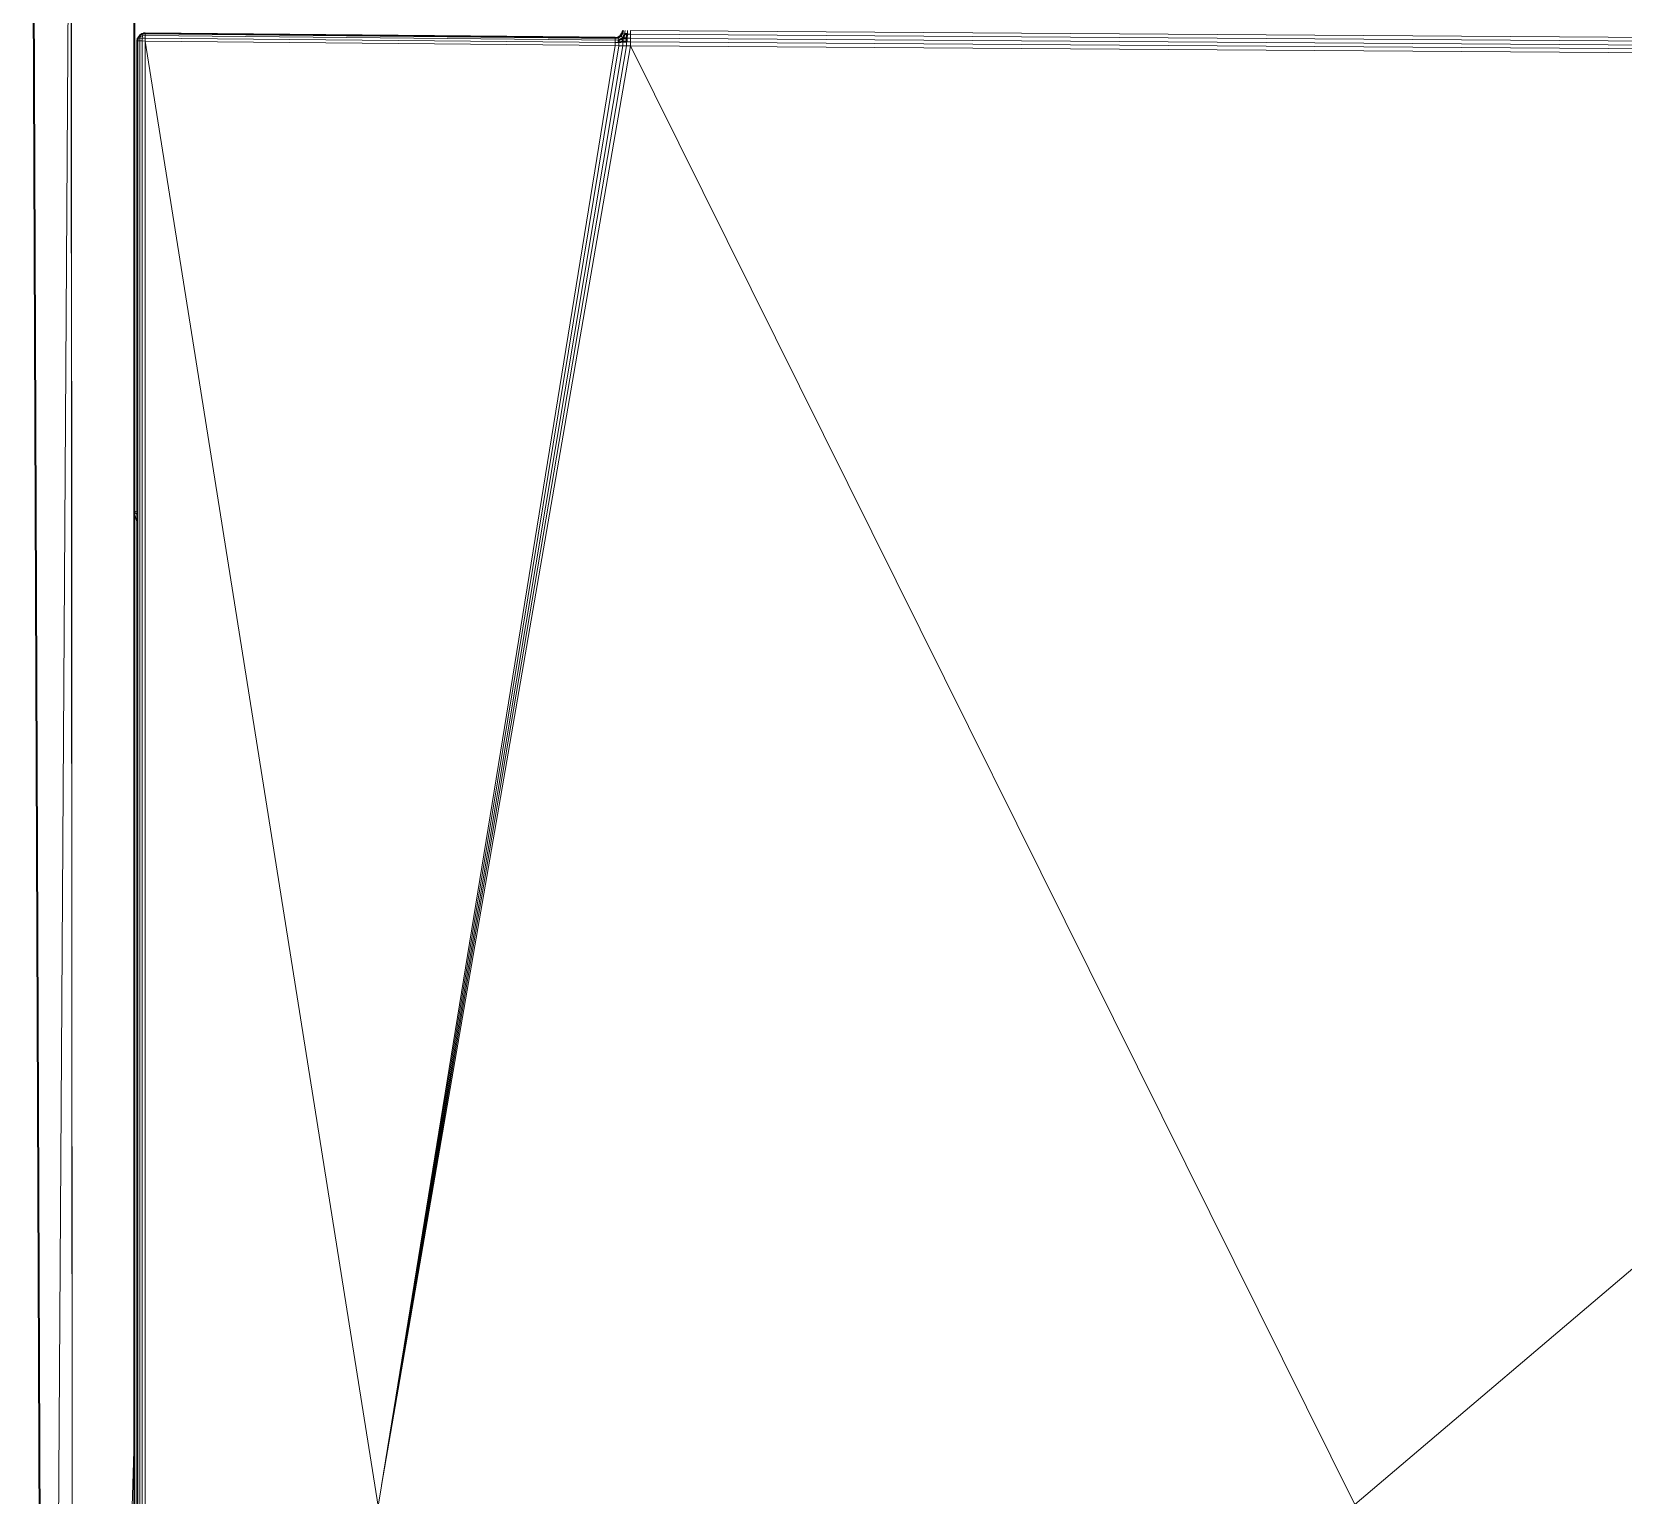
# Model space of a CAD drawing. Header units: inches. Extents: x 1 to 101, y 1 to 36.
# Drawn here: x 52.1 to 62.47, y 20.72 to 30.25 of the extents above; entities that cross this region are included whole.
import ezdxf

# ---------------------------------------------------------------- set-up
doc = ezdxf.new("R2010")
doc.units = ezdxf.units.IN
doc.header["$MEASUREMENT"] = 0
doc.layers.add('Default', color=7, linetype='Continuous')

msp = doc.modelspace()

# ---------------------------------------------------------------- linework, layer by layer
at = {"layer": 'Default', "color": 254, "lineweight": 0, "true_color": 0xcccccc, "transparency": 33554687}
for p, q in [((52.364, 8.413), (52.353, 34.335)), ((52.763, 27.122), (52.763, 32.359)), ((52.763, 32.359), (52.763, 27.122)), ((52.787, 30.209), (52.783, 30.19)), ((52.783, 30.19), (52.783, 27.129)), ((52.783, 27.129), (52.783, 30.19)), ((52.783, 30.19), (52.787, 30.19)), ((52.798, 30.225), (52.787, 30.209)), ((52.787, 30.19), (52.787, 14.177)), ((52.787, 14.177), (52.787, 30.19)), ((52.787, 30.19), (52.798, 30.19)), ((52.814, 30.236), (52.798, 30.225)), ((52.798, 30.19), (52.798, 14.177)), ((52.798, 30.19), (52.814, 30.19)), ((52.798, 14.177), (52.798, 30.19)), ((52.823, 30.238), (52.814, 30.236)), ((52.814, 30.19), (52.814, 14.177)), ((52.833, 30.239), (52.823, 30.238)), ((55.897, 30.21), (52.833, 30.239)), ((52.833, 30.239), (55.897, 30.21)), ((52.833, 30.236), (52.833, 30.239)), ((55.897, 30.206), (52.833, 30.236)), ((52.833, 30.225), (52.833, 30.236)), ((52.833, 30.236), (55.897, 30.206)), ((52.833, 30.209), (52.833, 30.225)), ((52.833, 30.225), (55.897, 30.195)), ((55.897, 30.195), (52.833, 30.225)), ((55.897, 30.179), (52.833, 30.209)), ((52.833, 14.177), (52.833, 30.189)), ((52.833, 30.189), (54.352, 20.646)), ((55.916, 30.213), (55.897, 30.21)), ((55.897, 30.21), (55.897, 30.206)), ((55.897, 30.206), (55.897, 30.195)), ((55.897, 30.195), (55.897, 30.179)), ((55.932, 30.224), (55.916, 30.213)), ((55.943, 30.24), (55.932, 30.224)), ((55.946, 30.259), (55.943, 30.24)), ((60.716, 20.658), (71.786, 30.051)), ((52.783, 27.129), (52.763, 27.122)), ((52.763, 27.122), (52.783, 27.042)), ((52.763, 21.082), (52.763, 27.122)), ((52.763, 27.122), (52.763, 21.082)), ((52.783, 27.105), (52.783, 27.129)), ((52.783, 27.042), (52.783, 27.105)), ((52.783, 27.042), (52.783, 14.177)), ((52.783, 14.177), (52.783, 27.042)), ((52.763, 21.082), (52.364, 8.413)), ((52.364, 8.413), (52.763, 21.082)), ((52.762, 8.292), (52.763, 21.082)), ((52.763, 21.082), (52.762, 8.292))]:
    msp.add_line(p, q, dxfattribs=at).dxf.unprotected_set("ltscale", 0)
at = {"layer": 'Default', "color": 7, "lineweight": 15, "ltscale": 5.401311, "transparency": 33554687}
for p, q in [((52.364, 8.413), (52.353, 34.335)), ((52.364, 8.413), (52.351, 33.42)), ((52.783, 30.19), (52.787, 30.19)), ((52.79, 30.208), (52.787, 30.209)), ((52.787, 30.19), (52.79, 30.208)), ((52.787, 30.19), (52.787, 14.177)), ((52.798, 30.19), (52.787, 30.19)), ((52.79, 30.208), (52.799, 30.224)), ((52.799, 30.207), (52.79, 30.208)), ((52.798, 30.225), (52.799, 30.224)), ((52.798, 30.19), (52.799, 30.207)), ((52.814, 30.19), (52.798, 30.19)), ((52.798, 14.177), (52.798, 30.19)), ((52.799, 30.224), (52.814, 30.232)), ((52.799, 30.224), (52.803, 30.22)), ((52.799, 30.207), (52.803, 30.22)), ((52.814, 30.208), (52.799, 30.207)), ((52.803, 30.22), (52.816, 30.223)), ((52.814, 30.236), (52.814, 30.232)), ((52.814, 30.232), (52.833, 30.236)), ((52.814, 30.232), (52.816, 30.223)), ((52.816, 30.223), (52.814, 30.208)), ((52.833, 30.209), (52.814, 30.208)), ((52.814, 30.208), (52.814, 30.19)), ((52.833, 30.189), (52.814, 30.19)), ((52.814, 14.177), (52.814, 30.19)), ((52.816, 30.223), (52.833, 30.225)), ((52.833, 30.239), (52.833, 30.236)), ((52.833, 30.236), (52.833, 30.225)), ((52.833, 30.236), (55.897, 30.206)), ((52.833, 30.225), (52.833, 30.209)), ((52.833, 30.225), (55.897, 30.195)), ((52.833, 30.189), (52.833, 30.209)), ((52.833, 30.209), (55.897, 30.179)), ((55.896, 30.16), (52.833, 30.189)), ((52.833, 30.189), (52.833, 14.177)), ((55.897, 30.179), (55.896, 30.16)), ((55.897, 30.206), (55.897, 30.21)), ((55.897, 30.206), (55.917, 30.209)), ((55.897, 30.195), (55.897, 30.206)), ((55.897, 30.195), (55.921, 30.198)), ((55.897, 30.179), (55.897, 30.195)), ((55.921, 30.18), (55.897, 30.179)), ((55.917, 30.209), (55.916, 30.213)), ((55.917, 30.209), (55.936, 30.22)), ((55.921, 30.198), (55.917, 30.209)), ((55.921, 30.159), (55.921, 30.18)), ((55.932, 30.224), (55.936, 30.22)), ((55.936, 30.22), (55.947, 30.239)), ((55.942, 30.214), (55.936, 30.22)), ((55.947, 30.209), (55.942, 30.214)), ((55.943, 30.24), (55.947, 30.239)), ((55.946, 30.159), (55.946, 30.185)), ((55.947, 30.239), (55.95, 30.259)), ((55.947, 30.239), (55.957, 30.235)), ((55.961, 30.259), (55.957, 30.235)), ((55.97, 30.209), (55.996, 30.209)), ((55.996, 30.184), (55.971, 30.185)), ((55.971, 30.185), (55.971, 30.159)), ((55.977, 30.259), (55.976, 30.234)), ((55.976, 30.234), (55.996, 30.234)), ((71.786, 30.151), (55.996, 30.259)), ((55.996, 30.234), (55.996, 30.259)), ((71.786, 30.126), (55.996, 30.234)), ((55.996, 30.234), (55.996, 30.209)), ((55.996, 30.209), (55.996, 30.184)), ((71.786, 30.101), (55.996, 30.209)), ((55.996, 30.184), (55.996, 30.159)), ((71.786, 30.076), (55.996, 30.184)), ((55.896, 30.16), (54.374, 20.782)), ((54.374, 20.782), (55.996, 30.159)), ((55.921, 30.159), (54.374, 20.782)), ((54.374, 20.782), (55.946, 30.159)), ((55.971, 30.159), (54.374, 20.782)), ((55.921, 30.159), (55.896, 30.16)), ((55.946, 30.159), (55.921, 30.159)), ((55.971, 30.159), (55.946, 30.159)), ((55.996, 30.159), (55.971, 30.159)), ((71.786, 30.051), (55.996, 30.159)), ((60.716, 20.658), (71.786, 30.051)), ((52.763, 27.122), (52.783, 27.129)), ((52.783, 27.105), (52.763, 27.122)), ((52.783, 27.042), (52.763, 27.122)), ((52.763, 21.082), (52.364, 8.413)), ((54.352, 20.646), (54.374, 20.779)), ((54.374, 20.779), (54.374, 20.782))]:
    msp.add_line(p, q, dxfattribs=at)
at = {"layer": 'Default', "color": 9, "lineweight": 0, "true_color": 0xcbcbcb, "transparency": 33554687}
for p, q in [((52.193, 8.413), (52.095, 33.426)), ((52.351, 33.42), (52.193, 8.413)), ((52.193, 8.413), (52.351, 33.42)), ((52.351, 33.42), (52.364, 8.413)), ((52.833, 30.189), (55.896, 30.16)), ((54.352, 20.646), (52.833, 30.189)), ((55.996, 30.234), (55.996, 30.259)), ((55.996, 30.259), (71.786, 30.151)), ((71.786, 30.151), (55.996, 30.259)), ((55.996, 30.209), (55.996, 30.234)), ((55.996, 30.234), (71.786, 30.126)), ((71.786, 30.126), (55.996, 30.234)), ((55.996, 30.184), (55.996, 30.209)), ((55.996, 30.209), (71.786, 30.101)), ((71.786, 30.101), (55.996, 30.209)), ((71.786, 30.076), (55.996, 30.184)), ((55.996, 30.159), (55.996, 30.184)), ((55.996, 30.184), (71.786, 30.076)), ((55.896, 30.16), (54.374, 20.782)), ((54.374, 20.782), (55.896, 30.16)), ((54.374, 20.782), (55.996, 30.159)), ((55.971, 30.159), (54.374, 20.782)), ((54.374, 20.782), (55.946, 30.159)), ((55.996, 30.159), (54.374, 20.782)), ((54.374, 20.782), (55.971, 30.159)), ((55.946, 30.159), (54.374, 20.782)), ((54.374, 20.782), (55.921, 30.159)), ((55.921, 30.159), (54.374, 20.782)), ((55.896, 30.16), (55.921, 30.159)), ((55.921, 30.159), (55.946, 30.159)), ((55.946, 30.159), (55.971, 30.159)), ((55.971, 30.159), (55.996, 30.159)), ((60.716, 20.658), (55.996, 30.159)), ((55.996, 30.159), (71.786, 30.051)), ((55.996, 30.159), (60.716, 20.658)), ((71.786, 30.051), (55.996, 30.159)), ((71.786, 30.051), (60.716, 20.658)), ((54.374, 20.779), (54.352, 20.646)), ((54.352, 20.646), (54.374, 20.779)), ((54.374, 20.782), (54.374, 20.779)), ((54.374, 20.779), (54.374, 20.782))]:
    msp.add_line(p, q, dxfattribs=at).dxf.unprotected_set("ltscale", 0)
at = {"layer": 'Default', "color": 7, "lineweight": 35, "ltscale": 5.401311, "transparency": 33554687}
for p, q in [((52.095, 33.426), (52.193, 8.413)), ((52.763, 32.359), (52.763, 27.122)), ((52.783, 30.19), (52.787, 30.209)), ((52.783, 27.129), (52.783, 30.19)), ((52.787, 30.209), (52.798, 30.225)), ((52.798, 30.225), (52.814, 30.236)), ((52.814, 30.236), (52.823, 30.238)), ((52.833, 30.239), (52.823, 30.238)), ((55.897, 30.21), (52.833, 30.239)), ((55.897, 30.21), (55.916, 30.213)), ((55.916, 30.213), (55.932, 30.224)), ((55.921, 30.198), (55.947, 30.209)), ((55.921, 30.18), (55.921, 30.198)), ((55.946, 30.185), (55.921, 30.18)), ((55.932, 30.224), (55.943, 30.24)), ((55.946, 30.259), (55.943, 30.24)), ((55.946, 30.185), (55.947, 30.209)), ((55.971, 30.185), (55.946, 30.185)), ((55.957, 30.235), (55.947, 30.209)), ((55.947, 30.209), (55.97, 30.209)), ((55.976, 30.234), (55.957, 30.235)), ((55.97, 30.209), (55.976, 30.234)), ((55.97, 30.209), (55.971, 30.185)), ((52.763, 27.122), (52.763, 21.082)), ((52.783, 27.105), (52.783, 27.129)), ((52.783, 27.042), (52.783, 27.105)), ((52.783, 14.177), (52.783, 27.042)), ((52.763, 21.082), (52.762, 8.292))]:
    msp.add_line(p, q, dxfattribs=at)
at = {"layer": 'Default', "color": 9, "lineweight": 0, "true_color": 0xc9c9c9, "transparency": 33554687}
for p, q in [((52.814, 30.19), (52.833, 30.189)), ((52.814, 14.177), (52.814, 30.19)), ((52.833, 30.209), (55.897, 30.179)), ((52.833, 30.189), (52.833, 30.209)), ((55.896, 30.16), (52.833, 30.189)), ((52.833, 30.189), (52.833, 14.177)), ((55.897, 30.179), (55.896, 30.16))]:
    msp.add_line(p, q, dxfattribs=at).dxf.unprotected_set("ltscale", 0)

doc.saveas('drawing.dxf')
